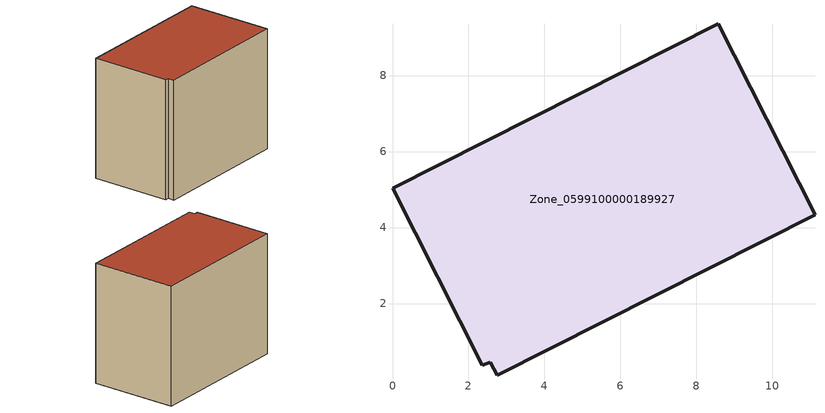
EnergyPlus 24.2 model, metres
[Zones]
Zone_0599100000189927
 floor ground (C_G): 2.76,0.11 2.57,0.46 2.36,0.37 0,5.04 8.57,9.37 11.12,4.33 z3.1
 wall outside (C_F): 11.12,4.33 8.57,9.37 0,5.04 2.36,0.37 2.57,0.46 2.76,0.11 11.12,4.33 z3.1:10.97
 roof outside (C_R): 2.57,0.46 2.76,0.11 11.12,4.33 8.57,9.37 0,5.04 2.36,0.37 z10.97
[BUILDING]
Pand.0599100000189927: North Axis=0; Terrain=City; Loads Convergence Tolerance Value=0.04; Temperature Convergence Tolerance Value=0.4; Solar Distribution=FullExterior; Maximum Number of Warmup Days=25; Minimum Number of Warmup Days=1
[Site:Location]
Rotterdam.The.Hague.AP_ZH_NLD Design_Conditions: Latitude=51.96; Longitude=4.45; Time Zone=1; Elevation=-4.5
[SITE:GROUNDTEMPERATURE:BUILDINGSURFACE]
18, 18, 18, 18, 18, 18, 18, 18, 18, 18, 18, 18
[MATERIAL] Thermal Absorptance=0.9; Solar Absorptance=0.7; Visible Absorptance=0.7
Name | Roughness | Thickness | Conductivity | Density | Specific Heat
G.TC.1975-1991 | MediumSmooth | 0.15 | 0.288461 | 540 | 1210
F.TC.1975-1991 | Rough | 0.3 | 0.230769 | 1920 | 840
R.TC.1975-1991 | MediumRough | 0.2 | 0.153846 | 1500 | 1000
[CONSTRUCTION]
C_G: G.TC.1975-1991
C_F: F.TC.1975-1991
C_R: R.TC.1975-1991
[ZONE]
Zone_0599100000189927: Type=1; Multiplier=1; Ceiling Height=Autocalculate; Volume=Autocalculate; Floor Area=autocalculate; Part of Total Floor Area=Yes
[ZONEINFILTRATION:DESIGNFLOWRATE]
Infil_Zone_0599100000189927: Zone or ZoneList or Space or SpaceList=Zone_0599100000189927; Schedule=AlwaysOn; Design Flow Rate Calculation Method=Flow/Area; Flow Rate per Floor Area=0.003; Constant Term Coefficient=1; Temperature Term Coefficient=0; Velocity Term Coefficient=0; Velocity Squared Term Coefficient=0
[HVACTEMPLATE:ZONE:IDEALLOADSAIRSYSTEM]
Zone_0599100000189927: Maximum Heating Supply Air Temperature=50; Minimum Cooling Supply Air Temperature=13; Maximum Heating Supply Air Humidity Ratio=0.0156; Minimum Cooling Supply Air Humidity Ratio=0.0077; Heating Limit=NoLimit; Cooling Limit=NoLimit; Dehumidification Control Type=ConstantSensibleHeatRatio; Cooling Sensible Heat Ratio=0.7; Dehumidification Setpoint=60; Humidification Control Type=None; Humidification Setpoint=30; Outdoor Air Method=None; Outdoor Air Flow Rate per Person=0.00944; Outdoor Air Flow Rate per Zone Floor Area=0; Outdoor Air Flow Rate per Zone=0; Demand Controlled Ventilation Type=None; Outdoor Air Economizer Type=NoEconomizer; Heat Recovery Type=None; Sensible Heat Recovery Effectiveness=0.7; Latent Heat Recovery Effectiveness=0.65
[ZONECONTROL:THERMOSTAT]
ThermostatControl_Zone_0599100000189927: Zone or ZoneList=Zone_0599100000189927; Control Type Schedule=DualSetpointControlType; Control 1=Thermostat_Zone_0599100000189927; Temperature Difference Between Cutout And Setpoint=0
[THERMOSTATSETPOINT:DUALSETPOINT]
Thermostat_Zone_0599100000189927: Heating Setpoint Temperature Schedule=HeatingSetpoint_Zone_0599100000189927; Cooling Setpoint Temperature Schedule=CoolingSetpoint_Zone_0599100000189927
[SCHEDULE:COMPACT]
HeatingSetpoint_Zone_0599100000189927: Through: 12/31, For: AllDays, Until: 24:00, 21
CoolingSetpoint_Zone_0599100000189927: Through: 12/31, For: AllDays, Until: 24:00, 24
DualSetpointControlType: Through: 12/31, For: AllDays, Until: 24:00, 4
AlwaysOn: Through: 12/31, For: AllDays, Until: 24:00, 1
